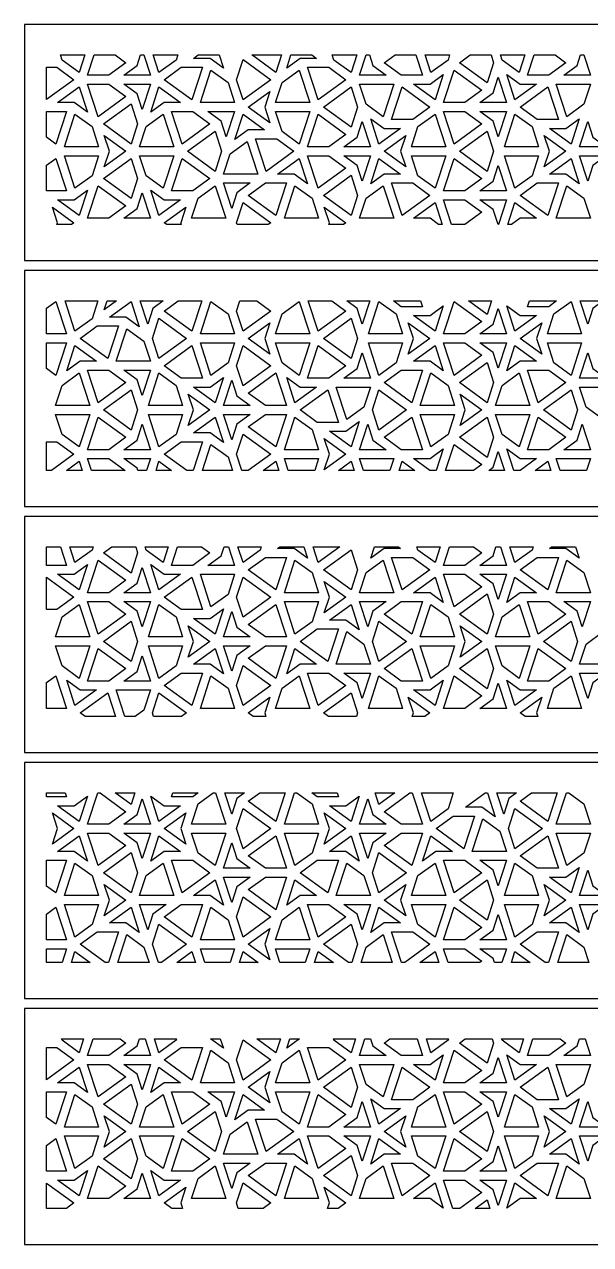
# Model space of a CAD drawing. Header units: millimetres. Extents: x 478 to 1383, y 310 to 1930.
# Drawn here: x 478 to 885, y 310 to 1188 of the extents above; entities that cross this region are included whole.
import ezdxf

# ---------------------------------------------------------------- set-up
doc = ezdxf.new("R2010")
doc.units = ezdxf.units.MM
doc.layers.get('0').update_dxf_attribs({"linetype": 'CONTINUOUS'})

msp = doc.modelspace()

# ---------------------------------------------------------------- linework, layer by layer
at = {"color": 7}
for points in [[(477.7981, 1018.02), (1382.7981, 1018.02), (1382.7981, 1188.02), (477.7981, 1188.02)], [(517.21889, 1153.39737), (504.90489, 1162.34402), (503.71049, 1166.02), (521.32023, 1166.02)], [(550.8406, 1160.36631), (538.5266, 1151.41966), (523.30565, 1151.41966), (528.04959, 1166.02), (543.05897, 1166.02)], [(549.41493, 1151.41966), (559.00685, 1158.3886), (561.48644, 1166.02), (563.85484, 1166.02), (568.59877, 1151.41966)], [(586.99954, 1162.34402), (574.68554, 1153.39737), (570.5842, 1166.02), (588.19394, 1166.02)], [(621.0184, 1156.59737), (611.42648, 1163.56631), (599.57021, 1163.56631), (602.94743, 1166.02), (617.9568, 1166.02)], [(655.09785, 1148.21966), (635.17337, 1133.74368), (630.46984, 1148.21966), (635.17337, 1162.69564)], [(641.48612, 1166.02), (662.96102, 1166.02), (658.85968, 1153.39737)], [(688.07697, 1163.56631), (676.2207, 1163.56631), (666.62878, 1156.59737), (669.69038, 1166.02), (684.69975, 1166.02)], [(712.96164, 1153.39737), (700.64764, 1162.34402), (699.45324, 1166.02), (717.06298, 1166.02)], [(723.79234, 1166.02), (726.16074, 1166.02), (728.64033, 1158.3886), (738.23225, 1151.41966), (719.04841, 1151.41966)], [(764.34153, 1151.41966), (749.12058, 1151.41966), (736.80658, 1160.36631), (744.58821, 1166.02), (759.59759, 1166.02)], [(782.74229, 1162.34402), (770.42829, 1153.39737), (766.32695, 1166.02), (783.93669, 1166.02)], [(798.69018, 1166.02), (813.69956, 1166.02), (815.53655, 1160.36631), (810.83302, 1145.89033), (790.90854, 1160.36631)], [(833.93732, 1153.39737), (821.62331, 1162.34402), (820.42891, 1166.02), (838.03866, 1166.02)], [(867.55903, 1160.36631), (855.24503, 1151.41966), (840.02408, 1151.41966), (844.76802, 1166.02), (859.7774, 1166.02)], [(866.13336, 1151.41966), (875.72528, 1158.3886), (878.20487, 1166.02), (880.57326, 1166.02), (885.3172, 1151.41966)], [(501.14306, 1157.16631), (513.45707, 1148.21966), (493.7981, 1133.93659), (493.7981, 1157.16631)], [(598.37184, 1133.74368), (578.44736, 1148.21966), (590.76137, 1157.16631), (605.98231, 1157.16631)], [(604.4586, 1131.76597), (612.06908, 1155.1886), (624.38308, 1146.24195), (629.08661, 1131.76597)], [(683.18858, 1131.76597), (658.56057, 1131.76597), (663.2641, 1146.24195), (675.5781, 1155.1886)], [(689.27534, 1133.74368), (681.66487, 1157.16631), (696.88581, 1157.16631), (709.19982, 1148.21966)], [(773.44948, 1133.74368), (757.92942, 1145.01966), (769.78569, 1145.01966), (779.37761, 1151.9886)], [(787.14672, 1155.1886), (807.07119, 1140.71262), (794.75719, 1131.76597), (779.53624, 1131.76597)], [(830.91613, 1133.74368), (824.98799, 1151.9886), (834.57991, 1145.01966), (846.43618, 1145.01966)], [(517.21889, 1143.04195), (523.14702, 1124.79703), (513.5551, 1131.76597), (501.69883, 1131.76597)], [(530.91613, 1121.59703), (523.30565, 1145.01966), (538.5266, 1145.01966), (550.8406, 1136.07301)], [(549.41493, 1145.01966), (568.59877, 1145.01966), (562.67064, 1126.77474), (559.00685, 1138.05072)], [(574.68554, 1143.04195), (590.20559, 1131.76597), (578.34932, 1131.76597), (568.7574, 1124.79703)], [(693.03717, 1128.56597), (712.96164, 1143.04195), (717.66517, 1128.56597), (712.96164, 1114.08999)], [(719.04841, 1145.01966), (743.67641, 1145.01966), (736.06594, 1121.59703), (723.75194, 1130.54368)], [(749.76318, 1143.04195), (769.68766, 1128.56597), (757.37365, 1119.61932), (742.1527, 1119.61932)], [(824.82936, 1131.76597), (805.64552, 1131.76597), (815.23744, 1138.73491), (818.90123, 1150.01089)], [(854.60243, 1143.04195), (862.2129, 1119.61932), (846.99196, 1119.61932), (834.67795, 1128.56597)], [(860.68919, 1145.01966), (885.3172, 1145.01966), (880.61367, 1130.54368), (868.29967, 1121.59703)], [(638.9352, 1128.56597), (654.45526, 1139.84195), (650.79147, 1128.56597), (654.45526, 1117.28999)], [(493.7981, 1106.8129), (493.7981, 1125.36597), (508.11094, 1125.36597), (500.50046, 1101.94334)], [(534.67795, 1116.41932), (554.60243, 1130.89531), (559.30596, 1116.41932), (554.60243, 1101.94334)], [(591.40396, 1101.94334), (583.79349, 1125.36597), (599.01444, 1125.36597), (611.32844, 1116.41932)], [(629.08661, 1125.36597), (623.15848, 1107.12105), (619.49469, 1118.39703), (609.90277, 1125.36597)], [(658.56057, 1125.36597), (683.18858, 1125.36597), (675.5781, 1101.94334), (663.2641, 1110.88999)], [(787.14672, 1101.94334), (779.53624, 1125.36597), (794.75719, 1125.36597), (807.07119, 1116.41932)], [(805.64552, 1125.36597), (824.82936, 1125.36597), (818.90123, 1107.12105), (815.23744, 1118.39703)], [(506.58723, 1099.96563), (514.1977, 1123.38826), (526.5117, 1114.44162), (531.21524, 1099.96563)], [(585.3172, 1099.96563), (560.68919, 1099.96563), (565.39272, 1114.44162), (577.70673, 1123.38826)], [(635.17337, 1123.38826), (650.69343, 1112.11228), (638.83716, 1112.11228), (629.24524, 1105.14334)], [(689.27534, 1123.38826), (709.19982, 1108.91228), (696.88581, 1099.96563), (681.66487, 1099.96563)], [(726.95799, 1099.96563), (707.77414, 1099.96563), (717.36607, 1106.93457), (721.02985, 1118.21055)], [(733.04475, 1101.94334), (727.11662, 1120.18826), (736.70854, 1113.21932), (748.56481, 1113.21932)], [(781.05995, 1099.96563), (756.43194, 1099.96563), (761.13548, 1114.44162), (773.44948, 1123.38826)], [(823.30565, 1099.96563), (830.91613, 1123.38826), (843.23013, 1114.44162), (847.93366, 1099.96563)], [(871.32086, 1101.94334), (855.8008, 1113.21932), (867.65707, 1113.21932), (877.24899, 1120.18826)], [(877.40762, 1099.96563), (883.33575, 1118.21055), (886.99954, 1106.93457), (896.59146, 1099.96563)], [(550.8406, 1096.76563), (535.32055, 1085.48965), (538.98434, 1096.76563), (535.32055, 1108.04162)], [(595.16579, 1096.76563), (615.09027, 1111.24162), (619.7938, 1096.76563), (615.09027, 1082.28965)], [(736.80658, 1096.76563), (752.32663, 1108.04162), (748.66284, 1096.76563), (752.32663, 1085.48965)], [(790.90854, 1096.76563), (810.83302, 1111.24162), (815.53655, 1096.76563), (810.83302, 1082.28965)], [(867.55903, 1096.76563), (852.03898, 1085.48965), (855.70276, 1096.76563), (852.03898, 1108.04162)], [(645.80504, 1080.31194), (621.17703, 1080.31194), (625.88056, 1094.78793), (638.19457, 1103.73457)], [(651.8918, 1082.28965), (644.28133, 1105.71228), (659.50227, 1105.71228), (671.81628, 1096.76563)], [(508.11094, 1068.1653), (493.7981, 1068.1653), (493.7981, 1086.71837), (500.50046, 1091.58793)], [(506.58723, 1093.56563), (531.21524, 1093.56563), (526.5117, 1079.08965), (514.1977, 1070.14301)], [(534.67795, 1077.11194), (554.60243, 1091.58793), (559.30596, 1077.11194), (554.60243, 1062.63596)], [(560.68919, 1093.56563), (585.3172, 1093.56563), (577.70673, 1070.14301), (565.39272, 1079.08965)], [(591.40396, 1091.58793), (611.32844, 1077.11194), (599.01444, 1068.1653), (583.79349, 1068.1653)], [(675.5781, 1091.58793), (681.50624, 1073.34301), (671.91432, 1080.31194), (660.05805, 1080.31194)], [(689.27534, 1070.14301), (681.66487, 1093.56563), (696.88581, 1093.56563), (709.19982, 1084.61899)], [(707.77414, 1093.56563), (726.95799, 1093.56563), (721.02985, 1075.32071), (717.36607, 1086.5967)], [(733.04475, 1091.58793), (748.56481, 1080.31194), (736.70854, 1080.31194), (727.11662, 1073.34301)], [(756.43194, 1093.56563), (781.05995, 1093.56563), (773.44948, 1070.14301), (761.13548, 1079.08965)], [(787.14672, 1091.58793), (807.07119, 1077.11194), (794.75719, 1068.1653), (779.53624, 1068.1653)], [(823.30565, 1093.56563), (847.93366, 1093.56563), (843.23013, 1079.08965), (830.91613, 1070.14301)], [(871.32086, 1091.58793), (877.24899, 1073.34301), (867.65707, 1080.31194), (855.8008, 1080.31194)], [(877.40762, 1093.56563), (896.59146, 1093.56563), (886.99954, 1086.5967), (883.33575, 1075.32071)], [(824.82936, 1068.1653), (805.64552, 1068.1653), (815.23744, 1075.13424), (818.90123, 1086.41022)], [(530.91613, 1071.93424), (550.8406, 1057.45826), (538.5266, 1048.51161), (523.30565, 1048.51161)], [(622.70074, 1048.51161), (598.07273, 1048.51161), (602.77626, 1062.98759), (615.09027, 1071.93424)], [(621.17703, 1073.91194), (640.36087, 1073.91194), (630.76895, 1066.94301), (627.10516, 1055.66702)], [(658.85968, 1050.48932), (638.9352, 1064.9653), (651.2492, 1073.91194), (666.47015, 1073.91194)], [(664.94644, 1048.51161), (672.55691, 1071.93424), (684.87092, 1062.98759), (689.57445, 1048.51161)], [(693.03717, 1064.9653), (712.96164, 1079.44128), (717.66517, 1064.9653), (712.96164, 1050.48932)], [(743.67641, 1048.51161), (719.04841, 1048.51161), (723.75194, 1062.98759), (736.06594, 1071.93424)], [(749.76318, 1050.48932), (742.1527, 1073.91194), (757.37365, 1073.91194), (769.68766, 1064.9653)], [(854.60243, 1050.48932), (834.67795, 1064.9653), (846.99196, 1073.91194), (862.2129, 1073.91194)], [(860.68919, 1048.51161), (868.29967, 1071.93424), (880.61367, 1062.98759), (885.3172, 1048.51161)], [(517.21889, 1050.48932), (501.69883, 1061.7653), (513.5551, 1061.7653), (523.14702, 1068.73424)], [(568.59877, 1048.51161), (549.41493, 1048.51161), (559.00685, 1055.48055), (562.67064, 1066.75653)], [(574.68554, 1050.48932), (568.7574, 1068.73424), (578.34932, 1061.7653), (590.20559, 1061.7653)], [(511.67932, 1044.02), (501.18113, 1044.02), (501.6008, 1045.31161), (497.93701, 1056.58759), (513.45707, 1045.31161)], [(593.96742, 1056.58759), (590.30363, 1045.31161), (590.7233, 1044.02), (580.22511, 1044.02), (578.44736, 1045.31161)], [(653.32011, 1044.02), (630.88951, 1044.02), (630.46984, 1045.31161), (635.17337, 1059.78759), (655.09785, 1045.31161)], [(707.42207, 1044.02), (696.92388, 1044.02), (697.34355, 1045.31161), (693.67976, 1056.58759), (709.19982, 1045.31161)], [(778.57268, 1044.02), (775.96786, 1044.02), (769.78569, 1048.51161), (757.92942, 1048.51161), (773.44948, 1059.78759)], [(779.53624, 1061.7653), (794.75719, 1061.7653), (807.07119, 1052.81865), (794.96089, 1044.02), (785.30204, 1044.02)], [(824.82936, 1061.7653), (819.06357, 1044.02), (818.73889, 1044.02), (815.23744, 1054.79636), (805.64552, 1061.7653)], [(846.43618, 1048.51161), (834.57991, 1048.51161), (828.39775, 1044.02), (825.79293, 1044.02), (830.91613, 1059.78759)], [(477.7981, 841.02), (1382.7981, 841.02), (1382.7981, 1011.02), (477.7981, 1011.02)], [(508.11094, 965.25724), (493.7981, 965.25724), (493.7981, 983.81032), (500.50046, 988.67987)], [(526.5117, 976.1816), (514.1977, 967.23495), (507.11931, 989.02), (530.68315, 989.02)], [(535.32055, 982.5816), (537.41251, 989.02), (544.18225, 989.02)], [(554.60243, 988.67987), (560.53056, 970.43495), (550.93864, 977.40389), (539.08237, 977.40389)], [(570.28111, 983.68864), (566.61733, 972.41266), (561.22127, 989.02), (577.6191, 989.02)], [(578.44736, 981.71093), (588.50743, 989.02), (605.45023, 989.02), (598.37184, 967.23495)], [(604.4586, 965.25724), (612.06908, 988.67987), (624.38308, 979.73322), (629.08661, 965.25724)], [(635.17337, 967.23495), (630.46984, 981.71093), (632.8447, 989.02), (645.03778, 989.02), (655.09785, 981.71093)], [(683.18858, 965.25724), (658.56057, 965.25724), (663.2641, 979.73322), (675.5781, 988.67987)], [(682.19695, 989.02), (699.13975, 989.02), (709.19982, 981.71093), (689.27534, 967.23495)], [(721.02985, 972.41266), (717.36607, 983.68864), (710.02808, 989.02), (726.42591, 989.02)], [(725.43428, 965.25724), (733.04475, 988.67987), (745.35875, 979.73322), (750.06229, 965.25724)], [(764.34153, 984.91093), (749.12058, 984.91093), (743.46493, 989.02), (763.00641, 989.02)], [(773.44948, 967.23495), (757.92942, 978.51093), (769.78569, 978.51093), (779.37761, 985.47987)], [(787.14672, 988.67987), (807.07119, 974.20389), (794.75719, 965.25724), (779.53624, 965.25724)], [(810.83302, 979.3816), (797.5669, 989.02), (813.96473, 989.02)], [(824.82936, 965.25724), (805.64552, 965.25724), (815.23744, 972.22618), (818.90123, 983.50216)], [(830.91613, 967.23495), (824.98799, 985.47987), (834.57991, 978.51093), (846.43618, 978.51093)], [(855.24503, 984.91093), (840.02408, 984.91093), (841.3592, 989.02), (860.90067, 989.02)], [(878.93133, 965.25724), (854.30332, 965.25724), (859.00685, 979.73322), (871.32086, 988.67987)], [(886.99954, 983.68864), (883.33575, 972.41266), (877.9397, 989.02), (894.33753, 989.02)], [(594.61001, 962.05724), (574.68554, 947.58126), (569.982, 962.05724), (574.68554, 976.53322)], [(693.03717, 962.05724), (712.96164, 976.53322), (717.66517, 962.05724), (712.96164, 947.58126)], [(537.884, 947.58126), (517.95952, 962.05724), (530.27353, 971.00389), (545.49448, 971.00389)], [(543.97076, 945.60355), (551.58124, 969.02618), (563.89524, 960.07953), (568.59877, 945.60355)], [(638.9352, 962.05724), (654.45526, 973.33322), (650.79147, 962.05724), (654.45526, 950.78126)], [(769.68766, 962.05724), (754.1676, 950.78126), (757.83139, 962.05724), (754.1676, 973.33322)], [(834.67795, 962.05724), (850.19801, 973.33322), (846.53422, 962.05724), (850.19801, 950.78126)], [(493.7981, 940.30417), (493.7981, 958.85724), (508.11094, 958.85724), (500.50046, 935.43461)], [(604.4586, 958.85724), (629.08661, 958.85724), (624.38308, 944.38126), (612.06908, 935.43461)], [(683.18858, 958.85724), (675.5781, 935.43461), (663.2641, 944.38126), (658.56057, 958.85724)], [(725.43428, 958.85724), (750.06229, 958.85724), (745.35875, 944.38126), (733.04475, 935.43461)], [(787.14672, 935.43461), (779.53624, 958.85724), (794.75719, 958.85724), (807.07119, 949.91059)], [(805.64552, 958.85724), (824.82936, 958.85724), (818.90123, 940.61232), (815.23744, 951.8883)], [(854.30332, 958.85724), (878.93133, 958.85724), (871.32086, 935.43461), (859.00685, 944.38126)], [(514.1977, 956.87953), (529.71776, 945.60355), (517.86149, 945.60355), (508.26957, 938.63461)], [(598.37184, 956.87953), (605.98231, 933.4569), (590.76137, 933.4569), (578.44736, 942.40355)], [(655.09785, 942.40355), (635.17337, 927.92757), (630.46984, 942.40355), (635.17337, 956.87953)], [(689.27534, 956.87953), (709.19982, 942.40355), (696.88581, 933.4569), (681.66487, 933.4569)], [(726.95799, 933.4569), (707.77414, 933.4569), (717.36607, 940.42584), (721.02985, 951.70182)], [(773.44948, 956.87953), (779.37761, 938.63461), (769.78569, 945.60355), (757.92942, 945.60355)], [(830.91613, 956.87953), (846.43618, 945.60355), (834.57991, 945.60355), (824.98799, 938.63461)], [(877.40762, 933.4569), (883.33575, 951.70182), (886.99954, 940.42584), (896.59146, 933.4569)], [(790.90854, 930.2569), (810.83302, 944.73288), (815.53655, 930.2569), (810.83302, 915.78092)], [(524.82936, 913.80321), (500.20135, 913.80321), (504.90489, 928.27919), (517.21889, 937.22584)], [(530.91613, 915.78092), (523.30565, 939.20355), (538.5266, 939.20355), (550.8406, 930.2569)], [(549.41493, 939.20355), (568.59877, 939.20355), (562.67064, 920.95863), (559.00685, 932.23461)], [(567.07506, 913.80321), (574.68554, 937.22584), (586.99954, 928.27919), (591.70307, 913.80321)], [(615.09027, 915.78092), (599.57021, 927.0569), (611.42648, 927.0569), (621.0184, 934.02584)], [(621.17703, 913.80321), (627.10516, 932.04813), (630.76895, 920.77215), (640.36087, 913.80321)], [(658.85968, 937.22584), (666.47015, 913.80321), (651.2492, 913.80321), (638.9352, 922.74986)], [(672.55691, 915.78092), (666.62878, 934.02584), (676.2207, 927.0569), (688.07697, 927.0569)], [(756.73105, 915.78092), (736.80658, 930.2569), (749.12058, 939.20355), (764.34153, 939.20355)], [(762.81782, 913.80321), (770.42829, 937.22584), (782.74229, 928.27919), (787.44583, 913.80321)], [(841.54779, 913.80321), (816.91978, 913.80321), (821.62331, 928.27919), (833.93732, 937.22584)], [(847.63455, 915.78092), (840.02408, 939.20355), (855.24503, 939.20355), (867.55903, 930.2569)], [(534.67795, 910.60321), (554.60243, 925.07919), (559.30596, 910.60321), (554.60243, 896.12723)], [(696.24322, 925.07919), (703.85369, 901.65657), (688.63274, 901.65657), (676.31874, 910.60321)], [(702.32998, 927.0569), (726.95799, 927.0569), (722.25446, 912.58092), (709.94045, 903.63427)], [(752.96923, 910.60321), (733.04475, 896.12723), (728.34122, 910.60321), (733.04475, 925.07919)], [(851.39638, 910.60321), (871.32086, 925.07919), (876.02439, 910.60321), (871.32086, 896.12723)], [(902.03563, 927.0569), (894.42515, 903.63427), (882.11115, 912.58092), (877.40762, 927.0569)], [(611.32844, 910.60321), (595.80839, 899.32723), (599.47217, 910.60321), (595.80839, 921.87919)], [(807.07119, 910.60321), (791.55114, 899.32723), (795.21493, 910.60321), (791.55114, 921.87919)], [(524.82936, 907.40321), (517.21889, 883.98058), (504.90489, 892.92723), (500.20135, 907.40321)], [(530.91613, 905.42551), (550.8406, 890.94952), (538.5266, 882.00288), (523.30565, 882.00288)], [(567.07506, 907.40321), (591.70307, 907.40321), (586.99954, 892.92723), (574.68554, 883.98058)], [(615.09027, 905.42551), (621.0184, 887.18058), (611.42648, 894.14952), (599.57021, 894.14952)], [(621.17703, 907.40321), (640.36087, 907.40321), (630.76895, 900.43427), (627.10516, 889.15829)], [(658.85968, 883.98058), (638.9352, 898.45657), (651.2492, 907.40321), (666.47015, 907.40321)], [(664.94644, 882.00288), (672.55691, 905.42551), (684.87092, 896.47886), (689.57445, 882.00288)], [(756.73105, 905.42551), (764.34153, 882.00288), (749.12058, 882.00288), (736.80658, 890.94952)], [(762.81782, 907.40321), (787.44583, 907.40321), (782.74229, 892.92723), (770.42829, 883.98058)], [(790.90854, 890.94952), (810.83302, 905.42551), (815.53655, 890.94952), (810.83302, 876.47354)], [(841.54779, 907.40321), (833.93732, 883.98058), (821.62331, 892.92723), (816.91978, 907.40321)], [(847.63455, 905.42551), (867.55903, 890.94952), (855.24503, 882.00288), (840.02408, 882.00288)], [(568.59877, 882.00288), (549.41493, 882.00288), (559.00685, 888.97182), (562.67064, 900.2478)], [(712.96164, 883.98058), (697.44159, 895.25657), (709.29786, 895.25657), (718.88978, 902.22551)], [(719.04841, 882.00288), (724.97654, 900.2478), (728.64033, 888.97182), (738.23225, 882.00288)], [(885.3172, 882.00288), (866.13336, 882.00288), (875.72528, 888.97182), (879.38907, 900.2478)], [(501.14306, 887.74952), (513.45707, 878.80288), (497.23933, 867.02), (493.7981, 867.02), (493.7981, 887.74952)], [(578.44736, 878.80288), (590.76137, 887.74952), (605.98231, 887.74952), (599.24688, 867.02), (594.6651, 867.02)], [(638.88011, 867.02), (634.29833, 867.02), (630.46984, 878.80288), (635.17337, 893.27886), (655.09785, 878.80288)], [(709.19982, 878.80288), (693.67976, 867.5269), (697.34355, 878.80288), (693.67976, 890.07886)], [(612.06908, 885.77182), (624.38308, 876.82517), (627.56897, 867.02), (605.97624, 867.02)], [(757.92942, 875.60288), (769.78569, 875.60288), (779.37761, 882.57182), (774.32452, 867.02), (769.74274, 867.02)], [(807.07119, 871.29583), (801.18601, 867.02), (781.05388, 867.02), (787.14672, 885.77182)], [(815.23744, 869.31813), (818.90123, 880.59411), (823.31173, 867.02), (812.07434, 867.02)], [(824.98799, 882.57182), (834.57991, 875.60288), (846.43618, 875.60288), (834.62287, 867.02), (830.04108, 867.02)], [(519.36504, 867.02), (508.12766, 867.02), (517.21889, 873.62517)], [(523.30565, 875.60288), (538.5266, 875.60288), (550.33992, 867.02), (526.0944, 867.02)], [(565.81003, 867.02), (559.53125, 867.02), (559.00685, 868.63394), (549.41493, 875.60288), (568.59877, 875.60288)], [(583.77677, 867.02), (572.53939, 867.02), (574.68554, 873.62517)], [(661.00583, 867.02), (649.76844, 867.02), (658.85968, 873.62517)], [(689.57445, 875.60288), (686.7857, 867.02), (667.73518, 867.02), (664.94644, 875.60288)], [(712.96164, 873.62517), (715.10779, 867.02), (703.87041, 867.02)], [(740.88767, 867.02), (721.83715, 867.02), (719.04841, 875.60288), (743.67641, 875.60288)], [(758.85441, 867.02), (747.61703, 867.02), (749.76318, 873.62517)], [(856.74858, 867.02), (845.5112, 867.02), (854.60243, 873.62517)], [(885.3172, 875.60288), (882.52846, 867.02), (863.47794, 867.02), (860.68919, 875.60288)], [(477.7981, 664.02), (1382.7981, 664.02), (1382.7981, 834.02), (477.7981, 834.02)], [(508.11094, 798.74851), (493.7981, 798.74851), (493.7981, 812.02), (503.79877, 812.02)], [(526.5117, 809.67287), (514.1977, 800.72622), (510.52813, 812.02), (527.27433, 812.02)], [(540.63058, 812.02), (557.90074, 812.02), (559.30596, 807.69516), (554.60243, 793.21918), (534.67795, 807.69516)], [(577.70673, 800.72622), (565.39272, 809.67287), (564.63009, 812.02), (581.3763, 812.02)], [(611.32844, 807.69516), (599.01444, 798.74851), (583.79349, 798.74851), (588.10566, 812.02), (605.37581, 812.02)], [(609.90277, 798.74851), (619.49469, 805.71745), (621.54251, 812.02), (624.77444, 812.02), (629.08661, 798.74851)], [(647.48738, 809.67287), (635.17337, 800.72622), (631.5038, 812.02), (648.25001, 812.02)], [(681.50624, 803.92622), (671.91432, 810.89516), (660.05805, 810.89516), (661.60626, 812.02), (678.87641, 812.02)], [(685.60577, 812.02), (704.81989, 812.02), (689.27534, 800.72622)], [(693.03717, 795.54851), (712.96164, 810.02449), (717.66517, 795.54851), (712.96164, 781.07253)], [(748.56481, 810.89516), (736.70854, 810.89516), (727.11662, 803.92622), (729.74644, 812.02), (747.0166, 812.02)], [(773.44948, 800.72622), (761.13548, 809.67287), (760.37285, 812.02), (777.11905, 812.02)], [(807.07119, 807.69516), (794.75719, 798.74851), (779.53624, 798.74851), (783.84841, 812.02), (801.11856, 812.02)], [(805.64552, 798.74851), (815.23744, 805.71745), (817.28526, 812.02), (820.5172, 812.02), (824.82936, 798.74851)], [(843.23013, 809.67287), (830.91613, 800.72622), (827.24655, 812.02), (843.99276, 812.02)], [(877.24899, 803.92622), (867.65707, 810.89516), (855.8008, 810.89516), (857.34901, 812.02), (874.61916, 812.02)], [(517.21889, 781.07253), (501.69883, 792.34851), (513.5551, 792.34851), (523.14702, 799.31745)], [(530.91613, 802.51745), (550.8406, 788.04147), (538.5266, 779.094821), (523.30565, 779.094821)], [(574.68554, 781.07253), (568.7574, 799.31745), (578.34932, 792.34851), (590.20559, 792.34851)], [(658.85968, 781.07253), (638.9352, 795.54851), (651.2492, 804.49516), (666.47015, 804.49516)], [(664.94644, 779.094821), (672.55691, 802.51745), (684.87092, 793.5708), (689.57445, 779.094821)], [(743.67641, 779.094821), (719.04841, 779.094821), (723.75194, 793.5708), (736.06594, 802.51745)], [(749.76318, 781.07253), (742.1527, 804.49516), (757.37365, 804.49516), (769.68766, 795.54851)], [(854.60243, 781.07253), (834.67795, 795.54851), (846.99196, 804.49516), (862.2129, 804.49516)], [(860.68919, 779.094821), (868.29967, 802.51745), (880.61367, 793.5708), (885.3172, 779.094821)], [(568.59877, 779.094821), (549.41493, 779.094821), (559.00685, 786.06376), (562.67064, 797.33974)], [(598.37184, 790.3708), (605.98231, 766.948173), (590.76137, 766.948173), (578.44736, 775.894821)], [(604.4586, 792.34851), (629.08661, 792.34851), (624.38308, 777.87253), (612.06908, 768.925882)], [(655.09785, 775.894821), (635.17337, 761.41884), (630.46984, 775.894821), (635.17337, 790.3708)], [(773.44948, 790.3708), (779.37761, 772.125882), (769.78569, 779.094821), (757.92942, 779.094821)], [(787.14672, 768.925882), (779.53624, 792.34851), (794.75719, 792.34851), (807.07119, 783.40186)], [(824.82936, 792.34851), (818.90123, 774.10359), (815.23744, 785.37957), (805.64552, 792.34851)], [(830.91613, 790.3708), (846.43618, 779.094821), (834.57991, 779.094821), (824.98799, 772.125882)], [(513.45707, 775.894821), (501.14306, 766.948173), (493.7981, 766.948173), (493.7981, 790.1779)], [(709.19982, 775.894821), (693.67976, 764.61884), (697.34355, 775.894821), (693.67976, 787.1708)], [(530.91613, 749.272192), (523.30565, 772.694821), (538.5266, 772.694821), (550.8406, 763.748173)], [(568.59877, 772.694821), (562.67064, 754.449901), (559.00685, 765.725882), (549.41493, 772.694821)], [(664.94644, 772.694821), (689.57445, 772.694821), (684.87092, 758.21884), (672.55691, 749.272192)], [(719.04841, 772.694821), (738.23225, 772.694821), (728.64033, 765.725882), (724.97654, 754.449901)], [(756.73105, 749.272192), (736.80658, 763.748173), (749.12058, 772.694821), (764.34153, 772.694821)], [(790.90854, 763.748173), (810.83302, 778.224154), (815.53655, 763.748173), (810.83302, 749.272192)], [(847.63455, 749.272192), (840.02408, 772.694821), (855.24503, 772.694821), (867.55903, 763.748173)], [(866.13336, 772.694821), (885.3172, 772.694821), (879.38907, 754.449901), (875.72528, 765.725882)], [(524.82936, 747.294483), (500.20135, 747.294483), (504.90489, 761.770464), (517.21889, 770.717112)], [(567.07506, 747.294483), (574.68554, 770.717112), (586.99954, 761.770464), (591.70307, 747.294483)], [(615.09027, 749.272192), (599.57021, 760.548173), (611.42648, 760.548173), (621.0184, 767.517112)], [(621.17703, 747.294483), (627.10516, 765.539404), (630.76895, 754.263423), (640.36087, 747.294483)], [(658.85968, 770.717112), (666.47015, 747.294483), (651.2492, 747.294483), (638.9352, 756.241131)], [(712.96164, 770.717112), (718.88978, 752.472192), (709.29786, 759.441131), (697.44159, 759.441131)], [(762.81782, 747.294483), (770.42829, 770.717112), (782.74229, 761.770464), (787.44583, 747.294483)], [(841.54779, 747.294483), (816.91978, 747.294483), (821.62331, 761.770464), (833.93732, 770.717112)], [(534.67795, 744.094483), (554.60243, 758.570464), (559.30596, 744.094483), (554.60243, 729.618502)], [(611.32844, 744.094483), (595.80839, 732.818502), (599.47217, 744.094483), (595.80839, 755.370464)], [(752.96923, 744.094483), (733.04475, 729.618502), (728.34122, 744.094483), (733.04475, 758.570464)], [(807.07119, 744.094483), (791.55114, 732.818502), (795.21493, 744.094483), (791.55114, 755.370464)], [(851.39638, 744.094483), (871.32086, 758.570464), (876.02439, 744.094483), (871.32086, 729.618502)], [(696.24322, 729.618502), (676.31874, 744.094483), (688.63274, 753.041131), (703.85369, 753.041131)], [(702.32998, 727.640794), (709.94045, 751.063423), (722.25446, 742.116774), (726.95799, 727.640794)], [(902.03563, 727.640794), (877.40762, 727.640794), (882.11115, 742.116774), (894.42515, 751.063423)], [(524.82936, 740.894483), (517.21889, 717.471854), (504.90489, 726.418502), (500.20135, 740.894483)], [(530.91613, 738.916774), (550.8406, 724.440794), (538.5266, 715.494145), (523.30565, 715.494145)], [(567.07506, 740.894483), (591.70307, 740.894483), (586.99954, 726.418502), (574.68554, 717.471854)], [(615.09027, 738.916774), (621.0184, 720.671854), (611.42648, 727.640794), (599.57021, 727.640794)], [(621.17703, 740.894483), (640.36087, 740.894483), (630.76895, 733.925544), (627.10516, 722.649563)], [(658.85968, 717.471854), (638.9352, 731.947835), (651.2492, 740.894483), (666.47015, 740.894483)], [(672.55691, 738.916774), (688.07697, 727.640794), (676.2207, 727.640794), (666.62878, 720.671854)], [(756.73105, 738.916774), (764.34153, 715.494145), (749.12058, 715.494145), (736.80658, 724.440794)], [(762.81782, 740.894483), (787.44583, 740.894483), (782.74229, 726.418502), (770.42829, 717.471854)], [(790.90854, 724.440794), (810.83302, 738.916774), (815.53655, 724.440794), (810.83302, 709.964813)], [(816.91978, 740.894483), (841.54779, 740.894483), (833.93732, 717.471854), (821.62331, 726.418502)], [(847.63455, 738.916774), (867.55903, 724.440794), (855.24503, 715.494145), (840.02408, 715.494145)], [(568.59877, 715.494145), (549.41493, 715.494145), (559.00685, 722.463085), (562.67064, 733.739066)], [(598.37184, 697.818164), (578.44736, 712.294145), (590.76137, 721.240794), (605.98231, 721.240794)], [(655.09785, 712.294145), (635.17337, 697.818164), (630.46984, 712.294145), (635.17337, 726.770126)], [(689.27534, 697.818164), (681.66487, 721.240794), (696.88581, 721.240794), (709.19982, 712.294145)], [(726.95799, 721.240794), (721.02985, 702.995873), (717.36607, 714.271854), (707.77414, 721.240794)], [(877.40762, 721.240794), (896.59146, 721.240794), (886.99954, 714.271854), (883.33575, 702.995873)], [(508.11094, 695.840456), (493.7981, 695.840456), (493.7981, 714.393531), (500.50046, 719.263085)], [(514.1977, 697.818164), (508.26957, 716.063085), (517.86149, 709.094145), (529.71776, 709.094145)], [(604.4586, 695.840456), (612.06908, 719.263085), (624.38308, 710.316437), (629.08661, 695.840456)], [(683.18858, 695.840456), (658.56057, 695.840456), (663.2641, 710.316437), (675.5781, 719.263085)], [(725.43428, 695.840456), (733.04475, 719.263085), (745.35875, 710.316437), (750.06229, 695.840456)], [(773.44948, 697.818164), (757.92942, 709.094145), (769.78569, 709.094145), (779.37761, 716.063085)], [(787.14672, 719.263085), (807.07119, 704.787104), (794.75719, 695.840456), (779.53624, 695.840456)], [(824.82936, 695.840456), (805.64552, 695.840456), (815.23744, 702.809395), (818.90123, 714.085376)], [(830.91613, 697.818164), (824.98799, 716.063085), (834.57991, 709.094145), (846.43618, 709.094145)], [(878.93133, 695.840456), (854.30332, 695.840456), (859.00685, 710.316437), (871.32086, 719.263085)], [(543.43897, 690.02), (521.56627, 690.02), (517.95952, 692.640456), (537.884, 707.116437)], [(568.59877, 709.094145), (563.89524, 694.618164), (557.56641, 690.02), (550.16833, 690.02), (543.97076, 709.094145)], [(591.00327, 690.02), (570.83344, 690.02), (569.982, 692.640456), (574.68554, 707.116437), (594.61001, 692.640456)], [(654.45526, 703.916437), (650.79147, 692.640456), (651.6429, 690.02), (642.54195, 690.02), (638.9352, 692.640456)], [(712.96164, 707.116437), (717.66517, 692.640456), (716.81374, 690.02), (696.64391, 690.02), (693.03717, 692.640456)], [(766.08091, 690.02), (756.97995, 690.02), (757.83139, 692.640456), (754.1676, 703.916437), (769.68766, 692.640456)], [(850.19801, 703.916437), (846.53422, 692.640456), (847.38566, 690.02), (838.2847, 690.02), (834.67795, 692.640456)], [(477.7981, 487.02), (1382.7981, 487.02), (1382.7981, 657.02), (477.7981, 657.02)], [(508.11094, 632.23978), (493.7981, 632.23978), (493.7981, 635.02), (507.20759, 635.02)], [(517.21889, 614.563799), (501.69883, 625.83978), (513.5551, 625.83978), (523.14702, 632.808719)], [(550.8406, 621.532738), (538.5266, 612.58609), (523.30565, 612.58609), (530.59487, 635.02), (532.27698, 635.02)], [(554.60243, 626.710447), (543.16531, 635.02), (557.30237, 635.02)], [(574.68554, 614.563799), (568.7574, 632.808719), (578.34932, 625.83978), (590.20559, 625.83978)], [(599.01444, 632.23978), (583.79349, 632.23978), (584.69684, 635.02), (602.84108, 635.02)], [(598.07273, 612.58609), (602.77626, 627.062071), (613.72941, 635.02), (615.41152, 635.02), (622.70074, 612.58609)], [(630.76895, 631.017489), (627.10516, 619.741508), (622.14088, 635.02), (636.27794, 635.02)], [(638.9352, 629.03978), (647.16627, 635.02), (665.5063, 635.02), (658.85968, 614.563799)], [(672.23566, 635.02), (673.91777, 635.02), (684.87092, 627.062071), (689.57445, 612.58609), (664.94644, 612.58609)], [(703.85369, 632.23978), (688.63274, 632.23978), (684.8061, 635.02), (702.95034, 635.02)], [(712.96164, 614.563799), (697.44159, 625.83978), (709.29786, 625.83978), (718.88978, 632.808719)], [(733.04475, 626.710447), (730.34481, 635.02), (744.48187, 635.02)], [(764.34153, 612.58609), (749.12058, 612.58609), (736.80658, 621.532738), (755.3702, 635.02), (757.05231, 635.02)], [(782.74229, 623.510447), (770.42829, 614.563799), (763.78167, 635.02), (786.48197, 635.02)], [(816.76115, 617.763799), (807.16923, 624.732738), (795.31296, 624.732738), (809.47216, 635.02), (811.15427, 635.02)], [(826.5117, 631.017489), (822.84792, 619.741508), (817.88363, 635.02), (832.02069, 635.02)], [(834.67795, 629.03978), (842.90902, 635.02), (861.24905, 635.02), (854.60243, 614.563799)], [(867.97841, 635.02), (869.66052, 635.02), (880.61367, 627.062071), (885.3172, 612.58609), (860.68919, 612.58609)], [(568.59877, 612.58609), (549.41493, 612.58609), (559.00685, 619.55503), (562.67064, 630.831011)], [(655.09785, 609.38609), (635.17337, 594.910109), (630.46984, 609.38609), (635.17337, 623.862071)], [(719.04841, 612.58609), (724.97654, 630.831011), (728.64033, 619.55503), (738.23225, 612.58609)], [(850.8406, 609.38609), (830.91613, 594.910109), (826.21259, 609.38609), (830.91613, 623.862071)], [(513.45707, 609.38609), (497.93701, 598.110109), (501.6008, 609.38609), (497.93701, 620.662071)], [(578.44736, 609.38609), (593.96742, 620.662071), (590.30363, 609.38609), (593.96742, 598.110109)], [(709.19982, 609.38609), (693.67976, 598.110109), (697.34355, 609.38609), (693.67976, 620.662071)], [(794.11459, 594.910109), (774.19011, 609.38609), (786.50412, 618.332738), (801.72507, 618.332738)], [(800.20135, 592.932401), (807.81183, 616.35503), (820.12583, 607.408381), (824.82936, 592.932401)], [(530.91613, 582.763461), (523.30565, 606.18609), (538.5266, 606.18609), (550.8406, 597.239442)], [(549.41493, 606.18609), (568.59877, 606.18609), (562.67064, 587.94117), (559.00685, 599.217151)], [(598.07273, 606.18609), (622.70074, 606.18609), (615.09027, 582.763461), (602.77626, 591.710109)], [(664.94644, 606.18609), (689.57445, 606.18609), (684.87092, 591.710109), (672.55691, 582.763461)], [(719.04841, 606.18609), (738.23225, 606.18609), (728.64033, 599.217151), (724.97654, 587.94117)], [(756.73105, 582.763461), (736.80658, 597.239442), (749.12058, 606.18609), (764.34153, 606.18609)], [(860.68919, 606.18609), (885.3172, 606.18609), (880.61367, 591.710109), (868.29967, 582.763461)], [(517.21889, 604.208381), (523.14702, 585.963461), (513.5551, 592.932401), (501.69883, 592.932401)], [(574.68554, 604.208381), (590.20559, 592.932401), (578.34932, 592.932401), (568.7574, 585.963461)], [(621.17703, 580.785752), (627.10516, 599.030673), (630.76895, 587.754692), (640.36087, 580.785752)], [(658.85968, 604.208381), (666.47015, 580.785752), (651.2492, 580.785752), (638.9352, 589.732401)], [(712.96164, 604.208381), (718.88978, 585.963461), (709.29786, 592.932401), (697.44159, 592.932401)], [(770.42829, 604.208381), (785.94835, 592.932401), (774.09208, 592.932401), (764.50015, 585.963461)], [(854.60243, 604.208381), (862.2129, 580.785752), (846.99196, 580.785752), (834.67795, 589.732401)], [(534.67795, 577.58575), (554.60243, 592.061733), (559.30596, 577.58575), (554.60243, 563.10977)], [(752.96923, 577.58575), (733.04475, 563.10977), (728.34122, 577.58575), (733.04475, 592.061733)], [(493.7981, 567.97933), (493.7981, 586.532401), (508.11094, 586.532401), (500.50046, 563.10977)], [(506.58723, 561.13206), (514.1977, 584.554692), (526.5117, 575.60804), (531.21524, 561.13206)], [(585.3172, 561.13206), (560.68919, 561.13206), (565.39272, 575.60804), (577.70673, 584.554692)], [(591.40396, 563.10977), (583.79349, 586.532401), (599.01444, 586.532401), (611.32844, 577.58575)], [(696.24322, 563.10977), (676.31874, 577.58575), (688.63274, 586.532401), (703.85369, 586.532401)], [(702.32998, 561.13206), (709.94045, 584.554692), (722.25446, 575.60804), (726.95799, 561.13206)], [(781.05995, 561.13206), (756.43194, 561.13206), (761.13548, 575.60804), (773.44948, 584.554692)], [(787.14672, 563.10977), (779.53624, 586.532401), (794.75719, 586.532401), (807.07119, 577.58575)], [(805.64552, 586.532401), (824.82936, 586.532401), (818.90123, 568.28748), (815.23744, 579.56346)], [(823.30565, 561.13206), (830.91613, 584.554692), (843.23013, 575.60804), (847.93366, 561.13206)], [(871.32086, 563.10977), (855.8008, 574.38575), (867.65707, 574.38575), (877.24899, 581.354692)], [(615.09027, 572.40804), (621.0184, 554.16312), (611.42648, 561.13206), (599.57021, 561.13206)], [(621.17703, 574.38575), (640.36087, 574.38575), (630.76895, 567.41681), (627.10516, 556.14083)], [(658.85968, 550.96312), (638.9352, 565.4391), (651.2492, 574.38575), (666.47015, 574.38575)], [(672.55691, 572.40804), (688.07697, 561.13206), (676.2207, 561.13206), (666.62878, 554.16312)], [(790.90854, 557.93206), (810.83302, 572.40804), (815.53655, 557.93206), (810.83302, 543.45608)], [(877.40762, 561.13206), (883.33575, 579.37698), (886.99954, 568.101), (896.59146, 561.13206)], [(550.8406, 557.93206), (535.32055, 546.65608), (538.98434, 557.93206), (535.32055, 569.20804)], [(736.80658, 557.93206), (752.32663, 569.20804), (748.66284, 557.93206), (752.32663, 546.65608)], [(867.55903, 557.93206), (852.03898, 546.65608), (855.70276, 557.93206), (852.03898, 569.20804)], [(506.58723, 554.73206), (531.21524, 554.73206), (526.5117, 540.25608), (514.1977, 531.30943)], [(560.68919, 554.73206), (579.87304, 554.73206), (570.28111, 547.76312), (566.61733, 536.48714)], [(598.37184, 531.30943), (578.44736, 545.78541), (590.76137, 554.73206), (605.98231, 554.73206)], [(655.09785, 545.78541), (635.17337, 531.30943), (630.46984, 545.78541), (635.17337, 560.2614)], [(689.27534, 531.30943), (681.66487, 554.73206), (696.88581, 554.73206), (709.19982, 545.78541)], [(726.95799, 554.73206), (721.02985, 536.48714), (717.36607, 547.76312), (707.77414, 554.73206)], [(781.05995, 554.73206), (773.44948, 531.30943), (761.13548, 540.25608), (756.43194, 554.73206)], [(823.30565, 554.73206), (847.93366, 554.73206), (843.23013, 540.25608), (830.91613, 531.30943)], [(877.40762, 554.73206), (896.59146, 554.73206), (886.99954, 547.76312), (883.33575, 536.48714)], [(508.11094, 529.33172), (493.7981, 529.33172), (493.7981, 547.8848), (500.50046, 552.75435)], [(554.60243, 552.75435), (560.53056, 534.50943), (550.93864, 541.47837), (539.08237, 541.47837)], [(604.4586, 529.33172), (612.06908, 552.75435), (624.38308, 543.80771), (629.08661, 529.33172)], [(683.18858, 529.33172), (658.56057, 529.33172), (663.2641, 543.80771), (675.5781, 552.75435)], [(733.04475, 552.75435), (748.56481, 541.47837), (736.70854, 541.47837), (727.11662, 534.50943)], [(787.14672, 552.75435), (807.07119, 538.27837), (794.75719, 529.33172), (779.53624, 529.33172)], [(824.82936, 529.33172), (805.64552, 529.33172), (815.23744, 536.30066), (818.90123, 547.57665)], [(871.32086, 552.75435), (877.24899, 534.50943), (867.65707, 541.47837), (855.8008, 541.47837)], [(576.56327, 513.02), (574.24226, 513.02), (569.982, 526.13172), (574.68554, 540.60771), (594.61001, 526.13172)], [(638.9352, 526.13172), (654.45526, 537.40771), (650.79147, 526.13172), (654.45526, 514.85574)], [(712.96164, 540.60771), (717.66517, 526.13172), (713.40492, 513.02), (711.08391, 513.02), (693.03717, 526.13172)], [(517.95952, 526.13172), (530.27353, 535.07837), (545.49448, 535.07837), (538.32728, 513.02), (536.00627, 513.02)], [(551.58124, 533.10066), (563.89524, 524.15402), (567.5129, 513.02), (545.05663, 513.02)], [(723.75194, 524.15402), (736.06594, 533.10066), (742.59054, 513.02), (720.13428, 513.02)], [(742.1527, 535.07837), (757.37365, 535.07837), (769.68766, 526.13172), (751.64091, 513.02), (749.3199, 513.02)], [(834.67795, 526.13172), (846.99196, 535.07837), (862.2129, 535.07837), (855.0457, 513.02), (852.72469, 513.02)], [(868.29967, 533.10066), (880.61367, 524.15402), (884.23133, 513.02), (861.77506, 513.02)], [(508.11094, 522.93172), (504.89042, 513.02), (493.7981, 513.02), (493.7981, 522.93172)], [(525.11794, 513.02), (511.61978, 513.02), (514.1977, 520.95402)], [(600.94976, 513.02), (587.4516, 513.02), (598.37184, 520.95402)], [(629.08661, 522.93172), (625.8661, 513.02), (607.67912, 513.02), (604.4586, 522.93172)], [(635.17337, 520.95402), (646.09361, 513.02), (632.59546, 513.02)], [(679.96806, 513.02), (661.78108, 513.02), (658.56057, 522.93172), (683.18858, 522.93172)], [(700.19558, 513.02), (686.69742, 513.02), (689.27534, 520.95402)], [(776.0274, 513.02), (762.52924, 513.02), (773.44948, 520.95402)], [(779.53624, 522.93172), (794.75719, 522.93172), (807.07119, 513.98508), (805.74288, 513.02), (782.75676, 513.02)], [(821.60885, 513.02), (816.19361, 513.02), (815.23744, 515.96279), (805.64552, 522.93172), (824.82936, 522.93172)], [(841.83636, 513.02), (828.33821, 513.02), (830.91613, 520.95402)], [(477.7981, 310.02), (1382.7981, 310.02), (1382.7981, 480.02), (477.7981, 480.02)], [(517.21889, 448.05507), (504.90489, 457.00172), (504.57403, 458.02), (520.45669, 458.02)], [(550.8406, 455.02401), (538.5266, 446.07736), (523.30565, 446.07736), (527.18605, 458.02), (546.71697, 458.02)], [(549.41493, 446.07736), (559.00685, 453.0463), (560.62291, 458.02), (564.71838, 458.02), (568.59877, 446.07736)], [(586.99954, 457.00172), (574.68554, 448.05507), (571.44773, 458.02), (587.3304, 458.02)], [(621.0184, 451.25507), (611.70727, 458.02), (618.82034, 458.02)], [(655.09785, 442.87736), (635.17337, 428.40138), (630.46984, 442.87736), (635.17337, 457.35334)], [(645.14413, 458.02), (662.09748, 458.02), (658.85968, 448.05507)], [(666.62878, 451.25507), (668.82684, 458.02), (675.93991, 458.02)], [(712.96164, 448.05507), (700.64764, 457.00172), (700.31678, 458.02), (716.19945, 458.02)], [(722.9288, 458.02), (727.02427, 458.02), (728.64033, 453.0463), (738.23225, 446.07736), (719.04841, 446.07736)], [(764.34153, 446.07736), (749.12058, 446.07736), (736.80658, 455.02401), (740.93021, 458.02), (760.46113, 458.02)], [(782.74229, 457.00172), (770.42829, 448.05507), (767.19049, 458.02), (783.07315, 458.02)], [(795.03217, 458.02), (814.56309, 458.02), (815.53655, 455.02401), (810.83302, 440.54803), (790.90854, 455.02401)], [(833.93732, 448.05507), (821.62331, 457.00172), (821.29245, 458.02), (837.17512, 458.02)], [(867.55903, 455.02401), (855.24503, 446.07736), (840.02408, 446.07736), (843.90448, 458.02), (863.4354, 458.02)], [(866.13336, 446.07736), (875.72528, 453.0463), (877.34133, 458.02), (881.4368, 458.02), (885.3172, 446.07736)], [(501.14306, 451.82401), (513.45707, 442.87736), (493.7981, 428.59428), (493.7981, 451.82401)], [(598.37184, 428.40138), (578.44736, 442.87736), (590.76137, 451.82401), (605.98231, 451.82401)], [(604.4586, 426.42367), (612.06908, 449.8463), (624.38308, 440.89965), (629.08661, 426.42367)], [(683.18858, 426.42367), (658.56057, 426.42367), (663.2641, 440.89965), (675.5781, 449.8463)], [(689.27534, 428.40138), (681.66487, 451.82401), (696.88581, 451.82401), (709.19982, 442.87736)], [(787.14672, 449.8463), (807.07119, 435.37032), (794.75719, 426.42367), (779.53624, 426.42367)], [(530.91613, 416.25473), (523.30565, 439.67736), (538.5266, 439.67736), (550.8406, 430.73071)], [(549.41493, 439.67736), (568.59877, 439.67736), (562.67064, 421.43244), (559.00685, 432.70842)], [(719.04841, 439.67736), (743.67641, 439.67736), (736.06594, 416.25473), (723.75194, 425.20138)], [(773.44948, 428.40138), (757.92942, 439.67736), (769.78569, 439.67736), (779.37761, 446.6463)], [(824.82936, 426.42367), (805.64552, 426.42367), (815.23744, 433.39261), (818.90123, 444.66859)], [(830.91613, 428.40138), (824.98799, 446.6463), (834.57991, 439.67736), (846.43618, 439.67736)], [(860.68919, 439.67736), (885.3172, 439.67736), (880.61367, 425.20138), (868.29967, 416.25473)], [(517.21889, 437.69965), (523.14702, 419.45473), (513.5551, 426.42367), (501.69883, 426.42367)], [(574.68554, 437.69965), (590.20559, 426.42367), (578.34932, 426.42367), (568.7574, 419.45473)], [(638.9352, 423.22367), (654.45526, 434.49965), (650.79147, 423.22367), (654.45526, 411.94769)], [(693.03717, 423.22367), (712.96164, 437.69965), (717.66517, 423.22367), (712.96164, 408.74769)], [(749.76318, 437.69965), (769.68766, 423.22367), (757.37365, 414.27702), (742.1527, 414.27702)], [(854.60243, 437.69965), (862.2129, 414.27702), (846.99196, 414.27702), (834.67795, 423.22367)], [(534.67795, 411.07702), (554.60243, 425.553), (559.30596, 411.07702), (554.60243, 396.60104)], [(493.7981, 401.47059), (493.7981, 420.02367), (508.11094, 420.02367), (500.50046, 396.60104)], [(506.58723, 394.62333), (514.1977, 418.04596), (526.5117, 409.09931), (531.21524, 394.62333)], [(585.3172, 394.62333), (560.68919, 394.62333), (565.39272, 409.09931), (577.70673, 418.04596)], [(591.40396, 396.60104), (583.79349, 420.02367), (599.01444, 420.02367), (611.32844, 411.07702)], [(609.90277, 420.02367), (629.08661, 420.02367), (623.15848, 401.77875), (619.49469, 413.05473)], [(635.17337, 418.04596), (650.69343, 406.76998), (638.83716, 406.76998), (629.24524, 399.80104)], [(658.56057, 420.02367), (683.18858, 420.02367), (675.5781, 396.60104), (663.2641, 405.54769)], [(689.27534, 418.04596), (709.19982, 403.56998), (696.88581, 394.62333), (681.66487, 394.62333)], [(726.95799, 394.62333), (707.77414, 394.62333), (717.36607, 401.59227), (721.02985, 412.86825)], [(733.04475, 396.60104), (727.11662, 414.84596), (736.70854, 407.87702), (748.56481, 407.87702)], [(781.05995, 394.62333), (756.43194, 394.62333), (761.13548, 409.09931), (773.44948, 418.04596)], [(787.14672, 396.60104), (779.53624, 420.02367), (794.75719, 420.02367), (807.07119, 411.07702)], [(805.64552, 420.02367), (824.82936, 420.02367), (818.90123, 401.77875), (815.23744, 413.05473)], [(823.30565, 394.62333), (830.91613, 418.04596), (843.23013, 409.09931), (847.93366, 394.62333)], [(871.32086, 396.60104), (855.8008, 407.87702), (867.65707, 407.87702), (877.24899, 414.84596)], [(877.40762, 394.62333), (883.33575, 412.86825), (886.99954, 401.59227), (896.59146, 394.62333)], [(595.16579, 391.42333), (615.09027, 405.89931), (619.7938, 391.42333), (615.09027, 376.94735)], [(790.90854, 391.42333), (810.83302, 405.89931), (815.53655, 391.42333), (810.83302, 376.94735)], [(550.8406, 391.42333), (535.32055, 380.14735), (538.98434, 391.42333), (535.32055, 402.69931)], [(645.80504, 374.96964), (621.17703, 374.96964), (625.88056, 389.44562), (638.19457, 398.39227)], [(651.8918, 376.94735), (644.28133, 400.36998), (659.50227, 400.36998), (671.81628, 391.42333)], [(736.80658, 391.42333), (752.32663, 402.69931), (748.66284, 391.42333), (752.32663, 380.14735)], [(867.55903, 391.42333), (852.03898, 380.14735), (855.70276, 391.42333), (852.03898, 402.69931)], [(506.58723, 388.22333), (531.21524, 388.22333), (526.5117, 373.74735), (514.1977, 364.8007)], [(560.68919, 388.22333), (585.3172, 388.22333), (577.70673, 364.8007), (565.39272, 373.74735)], [(689.27534, 364.8007), (681.66487, 388.22333), (696.88581, 388.22333), (709.19982, 379.27668)], [(707.77414, 388.22333), (726.95799, 388.22333), (721.02985, 369.97841), (717.36607, 381.25439)], [(756.43194, 388.22333), (781.05995, 388.22333), (773.44948, 364.8007), (761.13548, 373.74735)], [(823.30565, 388.22333), (847.93366, 388.22333), (843.23013, 373.74735), (830.91613, 364.8007)], [(877.40762, 388.22333), (896.59146, 388.22333), (886.99954, 381.25439), (883.33575, 369.97841)], [(508.11094, 362.82299), (493.7981, 362.82299), (493.7981, 381.37607), (500.50046, 386.24562)], [(534.67795, 371.76964), (554.60243, 386.24562), (559.30596, 371.76964), (554.60243, 357.29366)], [(591.40396, 386.24562), (611.32844, 371.76964), (599.01444, 362.82299), (583.79349, 362.82299)], [(675.5781, 386.24562), (681.50624, 368.0007), (671.91432, 374.96964), (660.05805, 374.96964)], [(733.04475, 386.24562), (748.56481, 374.96964), (736.70854, 374.96964), (727.11662, 368.0007)], [(787.14672, 386.24562), (807.07119, 371.76964), (794.75719, 362.82299), (779.53624, 362.82299)], [(824.82936, 362.82299), (805.64552, 362.82299), (815.23744, 369.79193), (818.90123, 381.06791)], [(871.32086, 386.24562), (877.24899, 368.0007), (867.65707, 374.96964), (855.8008, 374.96964)], [(693.03717, 359.62299), (712.96164, 374.09897), (717.66517, 359.62299), (712.96164, 345.14701)], [(517.21889, 345.14701), (501.69883, 356.42299), (513.5551, 356.42299), (523.14702, 363.39193)], [(530.91613, 366.59193), (550.8406, 352.11595), (538.5266, 343.1693), (523.30565, 343.1693)], [(568.59877, 343.1693), (549.41493, 343.1693), (559.00685, 350.13824), (562.67064, 361.41422)], [(574.68554, 345.14701), (568.7574, 363.39193), (578.34932, 356.42299), (590.20559, 356.42299)], [(622.70074, 343.1693), (598.07273, 343.1693), (602.77626, 357.64529), (615.09027, 366.59193)], [(621.17703, 368.56964), (640.36087, 368.56964), (630.76895, 361.6007), (627.10516, 350.32472)], [(658.85968, 345.14701), (638.9352, 359.62299), (651.2492, 368.56964), (666.47015, 368.56964)], [(664.94644, 343.1693), (672.55691, 366.59193), (684.87092, 357.64529), (689.57445, 343.1693)], [(743.67641, 343.1693), (719.04841, 343.1693), (723.75194, 357.64529), (736.06594, 366.59193)], [(749.76318, 345.14701), (742.1527, 368.56964), (757.37365, 368.56964), (769.68766, 359.62299)], [(854.60243, 345.14701), (834.67795, 359.62299), (846.99196, 368.56964), (862.2129, 368.56964)], [(860.68919, 343.1693), (868.29967, 366.59193), (880.61367, 357.64529), (885.3172, 343.1693)], [(513.45707, 339.9693), (508.02131, 336.02), (493.7981, 336.02), (493.7981, 354.25238)], [(593.96742, 351.24529), (590.30363, 339.9693), (591.58684, 336.02), (583.88311, 336.02), (578.44736, 339.9693)], [(649.6621, 336.02), (631.75305, 336.02), (630.46984, 339.9693), (635.17337, 354.44529), (655.09785, 339.9693)], [(703.76407, 336.02), (696.06034, 336.02), (697.34355, 339.9693), (693.67976, 351.24529), (709.19982, 339.9693)], [(773.44948, 354.44529), (779.37761, 336.20036), (769.78569, 343.1693), (757.92942, 343.1693)], [(779.53624, 356.42299), (794.75719, 356.42299), (807.07119, 347.47635), (791.30289, 336.02), (786.16558, 336.02)], [(805.64552, 356.42299), (824.82936, 356.42299), (818.90123, 338.17807), (815.23744, 349.45405)], [(830.91613, 354.44529), (846.43618, 343.1693), (834.57991, 343.1693), (824.98799, 336.20036)], [(810.83302, 342.29864), (812.87307, 336.02), (802.19122, 336.02)]]:
    msp.add_lwpolyline(points, close=True, dxfattribs=at)

doc.saveas('drawing.dxf')
